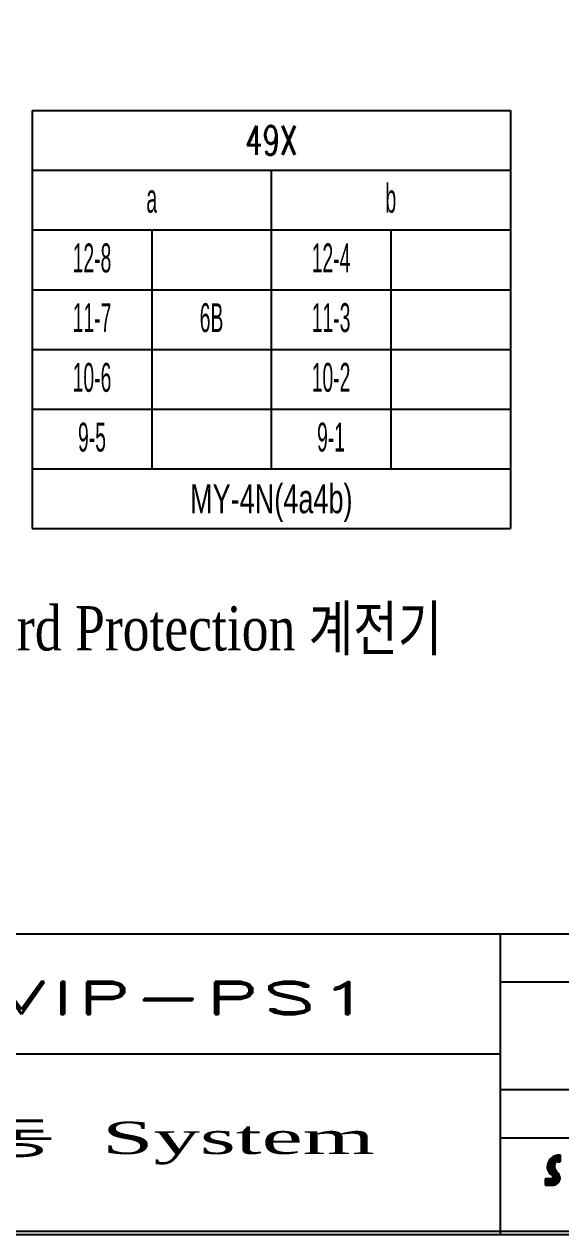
# Model space of a CAD drawing. Header units: millimetres. Extents: x 107 to 2900, y 85 to 3996.
# Drawn here: x 1307.1 to 1407.2, y 3391.1 to 3617.2 of the extents above; entities that cross this region are included whole.
import ezdxf
from ezdxf.enums import TextEntityAlignment as Align

# ---------------------------------------------------------------- set-up
doc = ezdxf.new("R2010")
doc.units = ezdxf.units.MM
for name, color, linetype in [('40', 4, 'Continuous'), ('70', 7, 'Continuous'), ('TEXT', 6, 'Continuous')]:
    doc.layers.add(name, color=color, linetype=linetype)
doc.styles.add('ghs', font='NGULIM.TTF')
doc.styles.add('ROMANS', font='ROMANS.shx', dxfattribs={"width": 0.7})
doc.styles.add('SD', font='ROMAND.shx', dxfattribs={"width": 0.8})
doc.styles.add('SS', font='batang.ttc', dxfattribs={"width": 0.8})

# ---------------------------------------------------------------- blocks, each defined once
blk = doc.blocks.new('1234e')
at = {"color": 20}
for p, q in [((6800, 918), (6800, 999)), ((6783, 918), (6800, 918)), ((6698, 723), (6628, 723)), ((6628, 723), (6628, 649)), ((6628, 649), (6731, 649))]:
    blk.add_line(p, q, dxfattribs=at)
for centre, radius, start, end in [((6796, 854), 145, 88.6611, 181.7509), ((6786, 872), 136, 189.7481, 235.3121), ((6849, 856), 116, 152.3238, 180.3878), ((6897, 909), 172, 198.0693, 226.8293), ((6775, 871), 48, 80.1806, 125.4162), ((6696, 743), 21, 262.861, 53.9161), ((6665, 720), 131, 0.5186, 29.3145), ((6494, 805), 314, 338.6706, 344.4323), ((6714, 728), 80.8, 281.9324, 332.5782)]:
    blk.add_arc(centre, radius, start, end, dxfattribs=at)
blk = doc.blocks.new('abcd')
at = {"color": 20}
for p, q in [((6721, 978), (6721, 649)), ((6722, 978), (6722, 649)), ((6723, 979), (6723, 649)), ((6724, 980), (6724, 649)), ((6725, 980), (6725, 649)), ((6726, 981), (6726, 649)), ((6727, 981), (6727, 649)), ((6728, 982), (6728, 649)), ((6729, 982), (6729, 649)), ((6730, 983), (6730, 649)), ((6731, 983), (6731, 649)), ((6732, 984), (6732, 649)), ((6733, 984), (6733, 649)), ((6734, 985), (6734, 862)), ((6735, 985), (6735, 871)), ((6736, 985), (6736, 877)), ((6737, 986), (6737, 882)), ((6738, 986), (6738, 886)), ((6739, 987), (6739, 890)), ((6740, 987), (6740, 893)), ((6741, 988), (6741, 896)), ((6742, 988), (6742, 898)), ((6743, 988), (6743, 901)), ((6744, 989), (6744, 903)), ((6745, 989), (6745, 905)), ((6746, 990), (6746, 908)), ((6747, 990), (6747, 909)), ((6748, 990), (6748, 911)), ((6749, 991), (6749, 911)), ((6750, 991), (6750, 912)), ((6751, 991), (6751, 912)), ((6752, 992), (6752, 913)), ((6753, 992), (6753, 914)), ((6754, 992), (6754, 914)), ((6755, 993), (6755, 915)), ((6756, 993), (6756, 915)), ((6757, 993), (6757, 915)), ((6758, 994), (6758, 916)), ((6759, 994), (6759, 916)), ((6760, 994), (6760, 917)), ((6761, 994), (6761, 917)), ((6762, 995), (6762, 917)), ((6763, 995), (6763, 917)), ((6764, 995), (6764, 918)), ((6765, 995), (6765, 918)), ((6766, 995), (6766, 918)), ((6767, 996), (6767, 918)), ((6768, 996), (6768, 918)), ((6769, 996), (6769, 919)), ((6770, 996), (6770, 919)), ((6771, 996), (6771, 919)), ((6772, 997), (6772, 919)), ((6773, 997), (6773, 919)), ((6774, 997), (6774, 919)), ((6775, 997), (6775, 919)), ((6776, 997), (6776, 919)), ((6777, 997), (6777, 919)), ((6778, 998), (6778, 919)), ((6779, 998), (6779, 919)), ((6780, 998), (6780, 919)), ((6781, 998), (6781, 919)), ((6782, 998), (6782, 919)), ((6783, 998), (6783, 918)), ((6784, 998), (6784, 918)), ((6785, 998), (6785, 918)), ((6786, 998), (6786, 918)), ((6787, 998), (6787, 918)), ((6788, 999), (6788, 918)), ((6789, 999), (6789, 918)), ((6790, 999), (6790, 918)), ((6791, 999), (6791, 918)), ((6792, 999), (6792, 918)), ((6793, 999), (6793, 918)), ((6794, 999), (6794, 918)), ((6795, 999), (6795, 918)), ((6796, 999), (6796, 918)), ((6797, 999), (6797, 918)), ((6798, 999), (6798, 918)), ((6799, 999), (6799, 918)), ((6652, 870), (6652, 845)), ((6653, 877), (6653, 841)), ((6654, 882), (6654, 837)), ((6655, 887), (6655, 833)), ((6656, 891), (6656, 830)), ((6657, 895), (6657, 827)), ((6658, 898), (6658, 824)), ((6659, 901), (6659, 822)), ((6660, 904), (6660, 819)), ((6661, 906), (6661, 817)), ((6662, 909), (6662, 814)), ((6663, 911), (6663, 813)), ((6664, 913), (6664, 811)), ((6665, 916), (6665, 809)), ((6666, 918), (6666, 807)), ((6667, 920), (6667, 805)), ((6668, 922), (6668, 803)), ((6669, 923), (6669, 802)), ((6670, 925), (6670, 800)), ((6671, 927), (6671, 798)), ((6672, 929), (6672, 797)), ((6673, 930), (6673, 795)), ((6674, 932), (6674, 794)), ((6675, 933), (6675, 793)), ((6676, 935), (6676, 791)), ((6677, 936), (6677, 790)), ((6678, 938), (6678, 789)), ((6679, 939), (6679, 787)), ((6680, 941), (6680, 786)), ((6681, 942), (6681, 785)), ((6682, 943), (6682, 784)), ((6683, 944), (6683, 783)), ((6684, 946), (6684, 781)), ((6685, 947), (6685, 780)), ((6686, 948), (6686, 779)), ((6687, 949), (6687, 778)), ((6688, 950), (6688, 777)), ((6689, 951), (6689, 776)), ((6690, 953), (6690, 775)), ((6691, 954), (6691, 774)), ((6692, 955), (6692, 773)), ((6693, 956), (6693, 772)), ((6693, 956), (6693, 772)), ((6694, 957), (6694, 771)), ((6694, 957), (6694, 771)), ((6695, 958), (6695, 770)), ((6696, 959), (6696, 770)), ((6697, 960), (6697, 769)), ((6698, 960), (6698, 768)), ((6699, 961), (6699, 767)), ((6700, 962), (6700, 766)), ((6701, 963), (6701, 765)), ((6702, 964), (6702, 765)), ((6703, 965), (6703, 764)), ((6704, 966), (6704, 763)), ((6705, 967), (6705, 762)), ((6706, 967), (6706, 762)), ((6707, 968), (6707, 761)), ((6708, 969), (6708, 760)), ((6709, 970), (6709, 759)), ((6710, 970), (6710, 759)), ((6711, 971), (6711, 758)), ((6712, 972), (6712, 756)), ((6713, 973), (6713, 755)), ((6714, 973), (6714, 753)), ((6715, 974), (6715, 751)), ((6716, 975), (6716, 748)), ((6717, 975), (6717, 649)), ((6718, 976), (6718, 649)), ((6719, 977), (6719, 649)), ((6720, 977), (6720, 649)), ((6734, 855), (6734, 650)), ((6735, 852), (6735, 650)), ((6736, 849), (6736, 650)), ((6737, 846), (6737, 650)), ((6738, 844), (6738, 651)), ((6739, 841), (6739, 651)), ((6740, 839), (6740, 651)), ((6629, 723), (6629, 649)), ((6630, 723), (6630, 649)), ((6631, 723), (6631, 649)), ((6632, 723), (6632, 649)), ((6633, 723), (6633, 649)), ((6634, 723), (6634, 649)), ((6635, 723), (6635, 649)), ((6636, 723), (6636, 649)), ((6637, 723), (6637, 649)), ((6638, 723), (6638, 649)), ((6639, 723), (6639, 649)), ((6640, 723), (6640, 649)), ((6641, 723), (6641, 649)), ((6642, 723), (6642, 649)), ((6643, 723), (6643, 649)), ((6644, 723), (6644, 649)), ((6645, 723), (6645, 649)), ((6646, 723), (6646, 649)), ((6647, 723), (6647, 649)), ((6648, 723), (6648, 649)), ((6649, 723), (6649, 649)), ((6650, 723), (6650, 649)), ((6651, 723), (6651, 649)), ((6652, 723), (6652, 649)), ((6653, 723), (6653, 649)), ((6654, 723), (6654, 649)), ((6655, 723), (6655, 649)), ((6656, 723), (6656, 649)), ((6657, 723), (6657, 649)), ((6658, 723), (6658, 649)), ((6659, 723), (6659, 649)), ((6660, 723), (6660, 649)), ((6661, 723), (6661, 649)), ((6662, 723), (6662, 649)), ((6663, 723), (6663, 649)), ((6664, 723), (6664, 649)), ((6665, 723), (6665, 649)), ((6666, 723), (6666, 649)), ((6667, 723), (6667, 649)), ((6668, 723), (6668, 649)), ((6669, 723), (6669, 649)), ((6670, 723), (6670, 649)), ((6671, 723), (6671, 649)), ((6672, 723), (6672, 649)), ((6673, 723), (6673, 649)), ((6674, 723), (6674, 649)), ((6675, 723), (6675, 649)), ((6676, 723), (6676, 649)), ((6677, 723), (6677, 649)), ((6678, 723), (6678, 649)), ((6679, 723), (6679, 649)), ((6680, 723), (6680, 649)), ((6681, 723), (6681, 649)), ((6682, 723), (6682, 649)), ((6683, 723), (6683, 649)), ((6684, 723), (6684, 649)), ((6685, 723), (6685, 649)), ((6686, 723), (6686, 649)), ((6687, 723), (6687, 649)), ((6688, 723), (6688, 649)), ((6689, 723), (6689, 649)), ((6690, 723), (6690, 649)), ((6691, 723), (6691, 649)), ((6692, 723), (6692, 649)), ((6693, 723), (6693, 649)), ((6693, 723), (6693, 649)), ((6694, 723), (6694, 649)), ((6694, 722), (6694, 649)), ((6695, 722), (6695, 649)), ((6696, 722), (6696, 649)), ((6697, 722), (6697, 649)), ((6698, 723), (6698, 649)), ((6699, 723), (6699, 649)), ((6700, 723), (6700, 649)), ((6701, 723), (6701, 649)), ((6702, 723), (6702, 649)), ((6703, 724), (6703, 649)), ((6704, 724), (6704, 649)), ((6705, 725), (6705, 649)), ((6706, 725), (6706, 649)), ((6707, 726), (6707, 649)), ((6708, 726), (6708, 649)), ((6709, 727), (6709, 649)), ((6710, 728), (6710, 649)), ((6711, 729), (6711, 649)), ((6712, 730), (6712, 649)), ((6713, 732), (6713, 649)), ((6714, 733), (6714, 649)), ((6715, 735), (6715, 649)), ((6715, 735), (6715, 649)), ((6716, 739), (6716, 649)), ((6716, 739), (6716, 649)), ((6741, 837), (6741, 652)), ((6742, 835), (6742, 652)), ((6743, 833), (6743, 652)), ((6744, 831), (6744, 653)), ((6745, 829), (6745, 653)), ((6746, 827), (6746, 654)), ((6747, 825), (6747, 654)), ((6748, 823), (6748, 655)), ((6749, 822), (6749, 655)), ((6750, 820), (6750, 656)), ((6751, 818), (6751, 656)), ((6752, 817), (6752, 657)), ((6753, 815), (6753, 657)), ((6754, 814), (6754, 658)), ((6755, 812), (6755, 658)), ((6756, 811), (6756, 659)), ((6757, 809), (6757, 659)), ((6758, 808), (6758, 660)), ((6759, 807), (6759, 661)), ((6760, 805), (6760, 661)), ((6761, 804), (6761, 662)), ((6762, 803), (6762, 663)), ((6763, 801), (6763, 663)), ((6764, 800), (6764, 664)), ((6765, 799), (6765, 665)), ((6766, 798), (6766, 666)), ((6767, 797), (6767, 667)), ((6768, 795), (6768, 668)), ((6769, 794), (6769, 668)), ((6770, 793), (6770, 669)), ((6771, 792), (6771, 670)), ((6772, 791), (6772, 671)), ((6773, 790), (6773, 672)), ((6774, 789), (6774, 673)), ((6775, 788), (6775, 675)), ((6776, 787), (6776, 676)), ((6777, 786), (6777, 677)), ((6778, 785), (6778, 678)), ((6779, 784), (6779, 679)), ((6780, 783), (6780, 681)), ((6781, 781), (6781, 682)), ((6782, 779), (6782, 684)), ((6783, 777), (6783, 685)), ((6784, 775), (6784, 687)), ((6785, 772), (6785, 689)), ((6786, 770), (6786, 691)), ((6787, 768), (6787, 693)), ((6788, 765), (6788, 696)), ((6789, 762), (6789, 698)), ((6790, 759), (6790, 701)), ((6791, 756), (6791, 704)), ((6792, 752), (6792, 707)), ((6793, 748), (6793, 710)), ((6794, 743), (6794, 713)), ((6795, 737), (6795, 717)), ((6796, 726), (6796, 720))]:
    blk.add_line(p, q, dxfattribs=at)
at = {"color": 1}
blk.add_blockref('1234e', (0, 0), dxfattribs=at)
blk = doc.blocks.new('abcde')
at = {"color": 0, "xscale": 0.09000000000000001, "yscale": 0.09000000000000001, "zscale": 0.09000000000000001}
blk.add_blockref('abcd', (6000, 65.1), dxfattribs=at)

msp = doc.modelspace()

# ---------------------------------------------------------------- linework, layer by layer
at = {"color": 0}
for p, q in [((1308.566, 3601.099), (1308.566, 3523)), ((1308.566, 3601.099), (1397.822, 3601.099)), ((1397.822, 3601.099), (1397.822, 3523)), ((1308.566, 3589.942), (1397.822, 3589.942)), ((1353.194, 3589.942), (1353.194, 3534.157)), ((1308.566, 3578.785), (1397.822, 3578.785)), ((1330.88, 3578.785), (1330.88, 3534.157)), ((1375.508, 3578.785), (1375.508, 3534.157)), ((1308.566, 3567.628), (1397.822, 3567.628)), ((1308.566, 3556.471), (1397.822, 3556.471)), ((1308.566, 3545.314), (1397.822, 3545.314)), ((1308.566, 3534.157), (1397.822, 3534.157)), ((1308.566, 3523), (1397.822, 3523))]:
    msp.add_line(p, q, dxfattribs=at)
at = {"layer": '40', "color": 7}
for p, q in [((1395.971, 3391.074), (1395.971, 3447.295)), ((1697.153, 3438.259), (1395.971, 3438.259)), ((1395.971, 3424.806), (1215.262, 3424.806)), ((1696.752, 3418.18), (1395.971, 3418.18)), ((1696.752, 3409.145), (1395.971, 3409.145))]:
    msp.add_line(p, q, dxfattribs=at)
at = {"layer": '70', "color": 7}
msp.add_line((934.158, 3447.295), (1697.153, 3447.295), dxfattribs=at)
for points in [[(1697.153, 3391.074), (934.158, 3391.074), (934.158, 3933.202), (1697.153, 3933.202)], [(1696.551, 3391.676), (934.761, 3391.676), (934.761, 3932.6), (1696.551, 3932.6)]]:
    msp.add_lwpolyline(points, close=True, dxfattribs=at)

# ---------------------------------------------------------------- block references
at = {"color": 0, "xscale": 0.18, "yscale": 0.18, "zscale": 0.18}
msp.add_blockref('abcde', (216.948, 3378.108), dxfattribs=at)

# ---------------------------------------------------------------- texts
at = {"color": 0, "linetype": 'ByBlock', "lineweight": 0, "style": 'SS', "width": 0.8}
msp.add_text('DSP : Digital standard Protection 계전기', height=8.28113, dxfattribs=at).set_placement((1223.718, 3500.233))
at = {"color": 7, "linetype": 'Continuous', "style": 'SD', "width": 1.936223}
msp.add_text('DSP-VIP-PS1', height=6.02365, dxfattribs=at).set_placement((1255.523, 3432.297), (1372.504, 3432.297), align=Align.FIT)
at = {"color": 0, "style": 'SS', "width": 1.748476}
msp.add_text('직입기동  System', height=6.02365, dxfattribs=at).set_placement((1255.523, 3406.172), (1372.504, 3406.172), align=Align.FIT)
at = {"layer": 'TEXT', "color": 0}
for s, style, width, p in [('49X', 'ROMANS', 0.7, (1353.194, 3595.52)), ('b', 'ghs', 0.5, (1375.508, 3584.723)), ('a', 'ghs', 0.5, (1330.88, 3584.723)), ('12-8', 'ghs', 0.5, (1319.723, 3573.566)), ('12-4', 'ghs', 0.5, (1364.351, 3573.566)), ('11-7', 'ghs', 0.5, (1319.723, 3562.409)), ('6B', 'ghs', 0.5, (1342.037, 3562.409)), ('11-3', 'ghs', 0.5, (1364.351, 3562.409)), ('10-6', 'ghs', 0.5, (1319.723, 3551.252)), ('10-2', 'ghs', 0.5, (1364.351, 3551.252)), ('9-5', 'ghs', 0.5, (1319.723, 3540.095)), ('9-1', 'ghs', 0.5, (1364.351, 3540.095)), ('MY-4N(4a4b)', 'ghs', 0.7, (1353.194, 3528.578))]:
    msp.add_text(s, height=5.4, dxfattribs=dict(at, style=style, width=width)).set_placement(p, align=Align.MIDDLE_CENTER)

doc.saveas('drawing.dxf')
